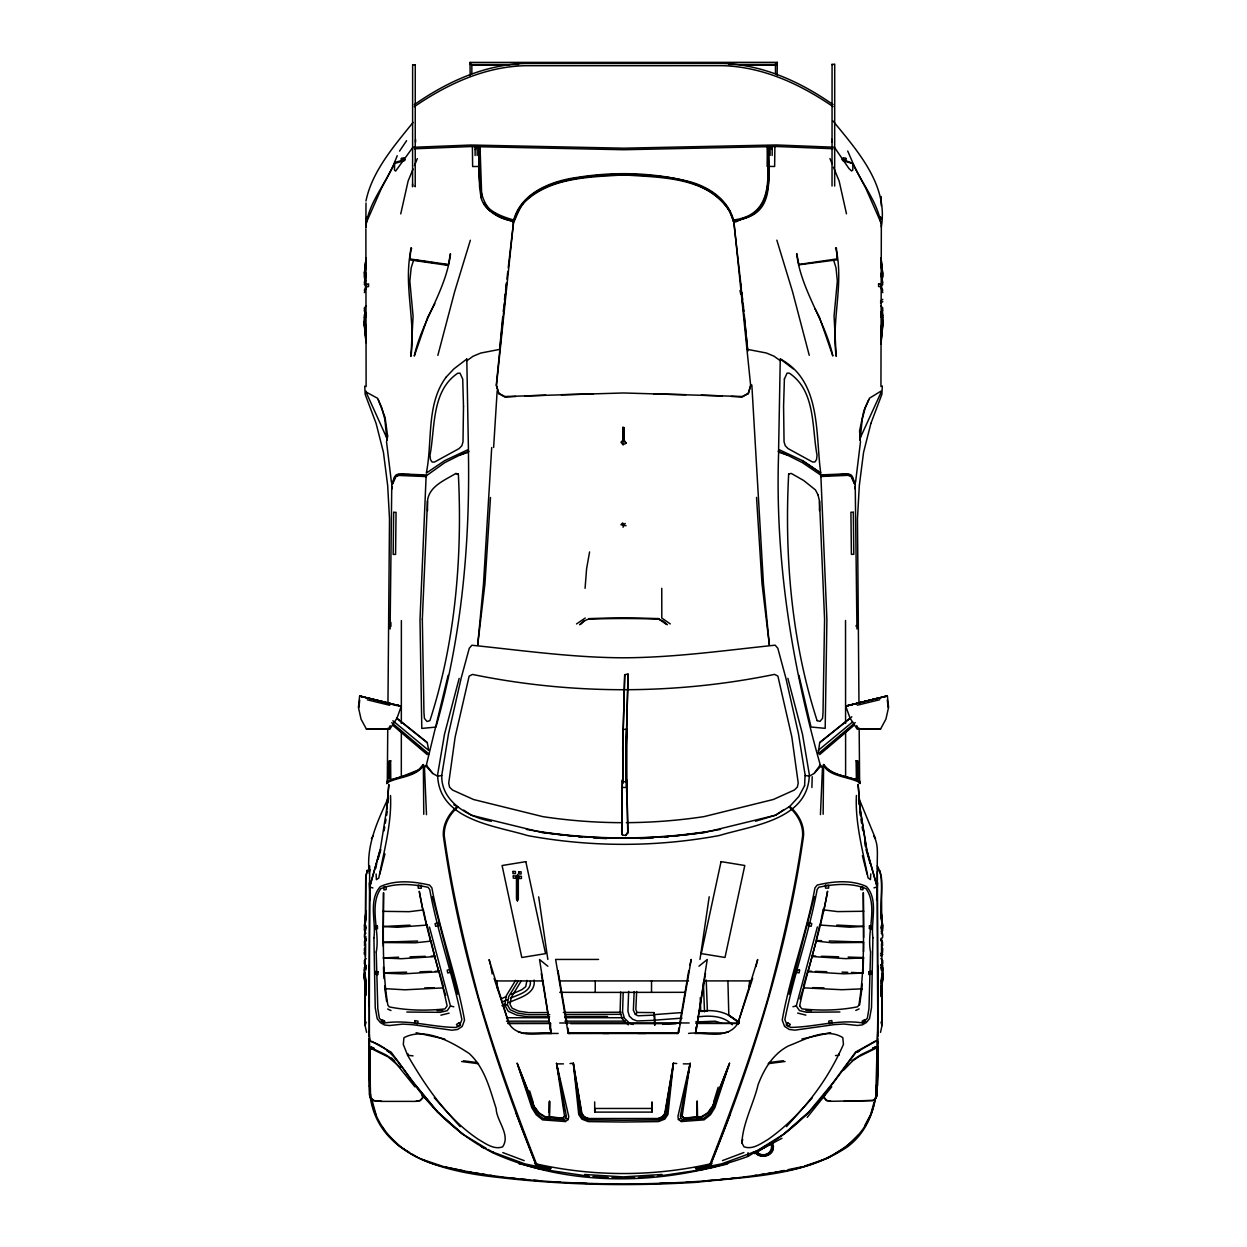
<?xml version="1.0" encoding="UTF-8"?>
<svg xmlns="http://www.w3.org/2000/svg" width="1247" height="1247" viewBox="0 0 1247 1247"><rect width="100%" height="100%" fill="white"/><g stroke="black" fill="none" stroke-linecap="round" stroke-linejoin="round"><path stroke-width="1.5" d="M395.829 704.898L399.913 705.896L359.619 696.044L358.419 707.423L361.053 719.176L366.478 729.23L390.062 728.794L396.951 718.225L401.113 706.69M365.87 228.825L366.119 386.57M365.87 227.593C367.522 204.212 385.307 184.572 394.114 163.482L397.232 155.688M366.119 392.026L377.716 398.37M369.767 1086.106L369.86 1049.132M369.034 965.49L369.533 1059.358L369.315 1043.661M415.89 1101.304L419.974 1100.509L423.169 1097.298L420.286 1100.587L415.968 1101.382L381.676 1101.397L373.757 1100.587L370.718 1098.404L369.611 1095.193L368.987 1046.763L385.619 1054.713L394.644 1060.636M369.611 1095.193L370.406 1095.193L369.782 1047.854L388.004 1056.832L400.708 1067.666M383.11 943.122L383.359 910.98M390.888 626.462L390.888 622.424M401.316 775.868L401.331 731.21M401.331 723.447L401.378 620.554M412.586 183.979L412.586 186.769L412.632 64.938M415.22 185.881L415.22 186.769L415.267 64.938M415.563 142.158L415.563 139.383M446.317 376.921L453.924 368.863L466.799 359.042L468.436 449.481L444.618 460.657L426.303 473.096C432.756 441.563 425.819 404.122 446.317 376.906M470.166 75.786L470.01 62.412L777.302 62.35L777.13 75.147M518.565 64.501L471.849 64.517L470.01 63.503L471.849 65.171L471.849 73.838M475.107 155.516L475.107 145.572M477.18 155.516L477.196 145.603M516.476 876.049L516.476 898.869L517.427 900.833L518.316 898.869L518.316 876.049M517.427 900.833L517.443 874.381M550.551 1030.692L550.551 1023.319L507.778 1023.351M652.041 1102.566L651.963 1112.106L594.725 1112.121L594.725 1108.474L651.963 1108.458L652.01 1101.896M685.149 992.316L595.24 992.409L595.255 980.797M622.487 835.022L621.692 832.03L622.347 779.874L621.77 833.339L622.487 835.022L625.682 835.459L627.927 832.185L626.758 780.014L627.771 833.557M623.048 444.727L620.975 442.249L622.892 440.238L622.986 427.331L623.048 444.727L626.088 443.199L623.609 439.864L622.986 427.331L624.092 427.627L624.17 440.456L626.088 443.199M651.526 992.409L651.526 980.781M651.963 1112.106L651.963 1108.458M696.2 1030.661L696.2 1027.014M770.085 155.47L770.085 146.523M772.158 155.47L772.174 146.523M775.463 73.776L775.463 65.125L777.146 64.33L777.302 62.35M780.232 360.664L778.611 449.434L802.429 460.595L820.729 473.003C815.335 433.894 821.57 381.13 780.326 358.996L780.232 360.679L774.091 356.221L766.328 352.995L747.701 349.409L740.702 283.833M831.733 142.08L831.733 139.305M832.03 186.052L832.076 64.111M834.664 186.052L834.711 64.096L832.076 64.688M856.143 626.368L856.143 625.495M863.657 937.495L863.485 910.902M877.171 1051.003L877.062 1095.1L876.267 1095.1L876.922 1047.761L858.7 1056.739L852.543 1060.994L843.393 1070.425M877.405 1049.896L877.389 1086.012L876.922 1068.897M877.327 1045.454L877.748 1018.503M877.732 1038.657L877.732 1043.334L877.015 1041.245M877.748 1019.952L877.311 867.694M880.943 391.854L881.021 392.976M833.012 120.975C857.577 150.981 888.394 185.242 881.333 226.985M883.624 696.777L885.947 696.247L847.087 705.818L887.381 695.951L888.581 707.33L885.931 719.083L880.507 729.136L856.923 728.716L850.049 718.132L845.887 706.613M366.041 393.07L366.135 391.215M365.122 986.377L365.075 1025.455L366.587 1032.36M365.698 916.124L365.745 877.046L367.304 870.125M549.568 1118.762L549.615 1101.319M877.155 865.792C885.931 880.803 879.073 899.664 881.411 916.124M364.295 954.282L364.295 951.991M364.42 950.65L364.436 948.344M365.2 964.212L365.293 940.768M365.542 956.324L365.605 943.698M369.393 1045.547L368.987 1038.751M365.402 918.353L365.745 877.046M365.418 984.148L365.075 1025.455L366.15 1022.104M369.689 865.948L369.003 1006.142M389.158 778.299L389.251 761.091L390.607 760.795L390.763 778.44L389.158 778.299L390.529 778.518M389.407 778.222L389.251 761.091M369.736 884.029L369.252 1036.195M549.288 1117.265L549.397 1101.693M819.45 510.631L819.513 501.013L818.001 494.81M877.748 1006.064L877.763 965.537M365.87 227.079L365.995 203.012M368.987 1041.323L369.704 1090.424M383.312 946.239L383.265 942.171L417.574 941.033M387.303 782.773L387.755 728.342M387.957 703.183L389.5 518.752L387.677 485.582L383.453 452.396L376.095 423.388L365.168 394.364L364.763 386.056M823.145 814.244L823.566 767.996M383.328 911.822L383.53 892.696C383.562 930.153 381.707 968.062 387.879 1005.144L389.235 1006.89C407.255 1010.538 426.63 1010.896 444.961 1008.901L447.112 1005.908C439.038 967.438 425.882 930.122 419.257 891.262L422.764 909.281M369.393 1038.455C369.564 1040.154 369.346 1040.964 371.232 1041.666C391.994 1047.916 401.674 1067.572 413.895 1083.674C434.829 1112.963 462.169 1137.638 494.451 1153.537C572.357 1188.297 668.501 1185.227 748.029 1156.421L748.06 1152.696M877.062 1093.635L877.732 1046.669L861.1 1054.619L852.06 1060.558M390.093 629.034L391.761 486.174M767.357 146.07L767.123 166.397L774.636 166.475L774.87 147.208M549.303 1112.605L549.491 1101.163M877.264 1052.25L877.405 1043.568M622.97 740.578L624.716 674.658L628.067 674.081L626.041 748.106L626.384 782.804L626.618 729.121L623.173 729.557L622.908 781.869M365.963 201.032C371.996 171.307 394.348 145.665 413.053 122.424M767.575 145.681C767.762 176.809 774.293 214.702 733.532 220.002L741.373 288.525M767.887 146.554C768.074 177.682 774.621 215.575 733.844 220.875L750.647 385.557L748.247 393.647L742.012 397.06L731.288 396.421M768.464 145.837C769.087 177.495 774.652 215.544 733.688 220.875L733.205 219.129M768.76 147.302C766.734 170.636 776.772 207.968 746.641 217.617C743.196 216.386 734.14 225.364 733.205 220.579M470.166 63.597L470.01 62.412M799.654 1005.893C807.729 967.407 820.947 930.059 827.587 891.2L823.737 911.011M623.173 729.557L622.892 782.555M851.81 716.76L819.731 742.401L818.141 753.843L855.239 722.59M626.618 729.121L626.275 787.527L622.908 787.449M624.716 674.658L622.689 748.465L623.032 783.241M620.694 992.098L620.102 1012.018L622.253 1018.877L628.332 1024.847M623.173 992.706L622.58 1011.925L624.42 1018.207L629.688 1023.304L632.962 1024.504M811.891 787.512L812.218 776.71M628.067 674.081L626.29 746.002L626.742 793.248L626.586 789.959M876.267 1095.1L876.922 1047.761M369.065 871.419C366.353 845.622 376.968 822.35 387.552 799.498M526.967 980.391L525.704 986.673L521.854 989.666L511.332 994.311M530.396 981.389C531.378 992.238 517.63 994.498 510.382 998.364M534.137 980.064C536.023 994.373 518.581 997.849 508.885 1002.604M628.659 991.349L627.927 1011.27L629.376 1016.149L632.572 1019.22L637.046 1020.966L654.394 1020.311L654.628 1025.128M877.732 1030.801L877.327 1040.341L855.832 1052.53L832.793 1083.596M863.095 972.691L863.454 957.556M422.328 619.307L427.487 501.076C428.859 486.33 444.711 480.282 455.716 473.533L458.35 474.016C462.466 556.458 455.514 641.753 429.872 720.688L427.004 721.452L424.448 718.397L423.964 712.863L422.328 619.291M634.177 991.583L633.367 1010.257L635.362 1014.403L637.996 1015.791L654.145 1015.136L654.067 1012.595L637.046 1012.455L635.845 1009.54L636.656 991.443M820.432 814.618L822.521 766.905L823.799 764.505C831.266 775.369 845.902 775.774 857.297 780.263M882.299 385.962L881.894 394.286L870.936 423.31M877.155 886.913L866.852 849.955L860.399 810.207L858.092 784.394L860.243 810.269L866.696 850.018L877.155 886.913L873.96 887.864M804.611 785.704L805.094 774.746L798.485 733.828L785.875 678.119L777.816 648.253L775.166 645.182C724.943 650.388 674.346 657.621 623.531 657.793C572.716 657.637 522.103 650.42 471.88 645.245L469.246 648.315L461.156 678.181L448.499 733.922L441.843 774.823C440.347 801.307 468.669 817.424 491.365 821.259M708.499 1168.517L725.801 1164.402L727.235 1163.747L727.313 1162.22M547.838 966.238L539.546 959.535L551.19 1033.685L541.292 973.517M870.765 873.898L870.437 879.603L868.052 877.919C862.908 850.875 855.021 823.036 856.408 795.461M876.594 900.085L877.561 882.86M491.708 447.533L483.493 583.736L477.71 644.886L484.943 583.814L490.492 497.475M661.814 617L661.752 588.303M493.625 447.47L497.163 390.841M749.104 989.152L749.587 981.545M876.033 1094.57L876.594 1085.623M625.682 835.459L627.927 832.185M876.002 1093.868L876.641 1084.859M388.051 802.912L388.44 797.846M585.077 588.319L586.604 568.741L589.582 551.922M557.191 182.358L577.096 178.056L599.76 175.297C567.214 178.056 522.789 184.961 513.53 222.293L496.446 385.604L498.831 393.693L496.29 385.089L506.469 283.88M749.229 988.17L749.899 980.469M861.771 989.526L862.254 984.054M386.679 810.363L388.846 784.488L386.508 810.301L380.179 850.111L369.689 887.007L372.9 887.958M450.37 253.796L448.281 265.408L409.998 259.89L410.793 247.997L411.681 248.356M426.131 475.933L420.005 619.697L421.798 728.419L435.951 727.079C461.437 638.105 470.025 545.438 468.436 453.129L468.436 450.432L468.436 452.193L460.049 454.984L444.852 462.575L426.131 475.933L407.504 474.53M513.125 222.59C519.111 193.659 550.441 181.049 576.862 177.464C614.459 171.4 653.257 172.413 690.215 181.828C709.465 187.175 728.045 199.863 733.532 220.002M502.697 316.941L499.579 349.893M503.227 311.267L504.786 301.868M880.974 343.938L882.86 324.314M880.974 996.587L882.86 976.962M880.943 342.987L882.845 323.534M880.928 995.137L882.845 976.183M880.943 995.636L882.845 976.744M676.7 1063.504L673.396 1063.27L667.94 1114.506L664.822 1119.105L658.432 1121.599L623.329 1122.035L588.241 1121.599L581.85 1119.12L578.733 1114.522L573.324 1063.286L570.019 1063.52M855.567 482.215L860.539 441.438M364.483 273.015L366.041 258.051M364.483 925.664L366.041 910.715L364.451 926.459M364.451 273.249L366.088 258.113M364.451 273.81L366.088 258.612M358.902 707.501L359.697 700.066M881.083 339.122L882.876 321.461M881.083 990.851L882.876 974.11M881.083 991.77L882.876 975.123M805.172 775.478L809.412 776.133L814.135 773.436L820.292 764.847M504.474 299.919L505.129 294.245M505.581 290.457L506.453 282.882M506.906 279.094L507.778 271.519M508.23 267.746L513.53 222.309M364.483 274.87L366.01 261.886M364.483 275.868L366.01 262.821M364.483 927.519L366.01 914.55M880.959 336.238L881.66 330.439M882.346 324.656L882.814 320.791M881.068 334.102L881.504 330.455M882.159 324.968L882.798 319.497M881.068 986.751L881.504 983.104M882.159 977.632L882.798 972.146M880.959 988.902L881.878 981.171M882.346 977.305L882.814 973.439M364.42 276.538L366.01 263.834M366.01 265.019L364.42 277.832L365.839 280.809M366.01 917.667L364.42 930.48L365.839 933.457M364.42 929.186L366.01 916.483M658.276 1118.543L662.266 1116.86L664.745 1113.509L673.396 1063.27L666.662 1113.914L663.872 1117.92L658.587 1119.977L623.329 1120.258L588.085 1119.977L582.801 1117.936L580.011 1113.93L573.324 1063.286L581.928 1113.524L584.407 1116.876L588.397 1118.559M877.358 1049.553L877.732 1046.669M771.534 1142.423L772.969 1146.211L772.485 1150.077C769.586 1156.967 759.392 1157.886 755.058 1151.901L755.853 1151.386L758.581 1153.943C763.18 1156.359 769.43 1154.769 771.612 1149.859L772.096 1146.289L770.817 1142.938L771.924 1142.205L773.452 1146.133L772.969 1150.217C769.851 1157.45 759.22 1158.432 754.653 1152.119M771.612 1149.859L772.096 1146.289M697.665 1168.423L710.291 1165.493C753.172 1059.373 787.652 949.294 803.551 835.677C804.253 824.283 798.174 813.683 789.741 806.435L775.587 815.195L755.557 821.212M881.037 329.052L882.86 315.85L880.694 311.937M881.037 981.701L882.86 968.498L880.694 964.586M881.037 330.549L882.86 317.502M881.037 983.197L882.86 970.15L880.943 967.407M682.062 1112.262L681.532 1115.987L684.089 1118.138L702.482 1116.766L708.639 1112.745L712.801 1106.105L729.526 1063.286L714.874 1107.663L710.478 1114.74L704.072 1119.853L681.298 1121.521L678.415 1119.479L677.932 1116.486L690.183 1063.27L682.171 1115.878L684.089 1118.138M682.608 1108.536L683.403 1102.94M683.933 1099.215L684.743 1093.635M859.588 1005.066L861.926 988.559M699.988 959.442L709.2 896.78M549.646 1016.773L528.401 1016.866L516.741 1015.12L508.262 1011.317L504.832 1005.191L506.266 995.776L515.65 980.329M366.275 222.699L381.473 188.266L394.675 163.466L404.761 160.582M549.771 1014.653L528.572 1014.746L517.77 1013.141L510.179 1009.774L507.389 1004.817L508.667 996.649L518.051 981.264M568.258 1119.494L568.741 1116.501L556.536 1063.301L564.501 1115.909L562.584 1118.169L544.191 1116.782L538.049 1112.776L533.887 1106.136L517.193 1063.317L531.814 1107.695L536.21 1114.771L542.601 1119.884L565.374 1121.536L568.258 1119.494L565.779 1118.388L563.706 1119.837L542.991 1118.403L536.756 1113.727L532.531 1106.806L517.193 1063.317L536.085 1111.248M411.354 248.137C402.859 283.895 415.968 320.183 410.918 356.361L413.084 316.192L409.827 281.074L411.183 267.809L413.427 260.654M384.107 830.798L384.746 826.964M385.37 823.114L385.993 819.279M386.617 815.429L387.24 811.579M673.396 1063.27L665.15 1113.4L662.671 1116.829L658.51 1118.512L588.163 1118.528L584.001 1116.844L581.523 1113.415L573.324 1063.286M854.772 488.621L855.333 485.13L851.42 475.902M678.773 1032.173L677.09 1033.42L678.773 1032.173L691.197 959.426L689.981 964.991M705.49 973.486L695.561 1033.654L707.252 959.504L698.959 966.207M798.735 264.832L837.189 259.812L836.394 247.919L835.521 248.278M882.128 316.738L882.767 312.966M882.128 969.387L882.767 965.614M365.995 274.901L364.373 284.378L366.275 287.402M365.995 927.55L364.373 937.027L366.275 940.051M677.963 1033.576L678.96 1027.84M679.615 1024.021L688.78 970.556M882.128 318.546L882.767 314.821L880.865 312.592M882.128 971.195L882.767 967.469L880.865 965.256M364.389 282.508L366.01 273.187M364.389 935.156L366.01 925.835M396.873 705.631L359.619 696.044M686.583 1082.458L690.183 1063.27L680.332 1116.174L680.893 1118.356L682.966 1119.822L703.682 1118.372L709.917 1113.696L714.157 1106.759L729.526 1063.286L710.587 1111.217M450.526 253.796C446.083 290.348 422.125 320.354 414.269 356.065L427.721 317.206L434.829 303.722M375.783 868.286L376.656 863.844M839.932 1011.972L806.435 1012.268L799.483 1010.584L796.287 1005.924L817.346 926.989M369.143 873.321L369.907 869.549M880.522 1032.36L882.034 1025.455L881.988 986.377M820.183 924.728L823.191 909.359M863.548 951.679L863.548 942.093L829.239 940.955M400.739 213.892L408.112 181.08L413.053 168.984M365.698 877.452L367.257 870.546M741.871 1142.876C742.885 1122.955 753.5 1104.063 758.129 1084.609C764.13 1068.913 773.031 1053.902 788.447 1045.921C804.783 1039.749 826.122 1027.06 842.801 1037.629L843.44 1044.362C827.135 1081.523 801.307 1116.018 768.012 1139.462C760.919 1143.546 752.674 1149.968 744.038 1146.819L741.871 1142.876L742.682 1139.353M881.13 315.382L882.845 308.165L880.912 305.874M881.13 968.031L882.845 960.813L880.912 958.522M814.322 896.593L789.18 994.186M881.13 317.299L882.845 310.269M881.13 969.948L882.845 962.918M755.931 966.674L757.693 959.52L737.928 1023.226C727.671 1040.481 704.524 1031.144 688.562 1033.42M448.125 675.36L426.1 766.172L424.432 766.983L423.154 764.567L418.743 769.851L401.316 776.741M379.805 874.178L384.933 853.93M816.317 939.895L819.825 924.448M364.451 941.812L365.839 936.388M870.936 423.294L863.563 452.334L859.323 485.504L857.468 518.69L858.965 703.09M565.779 1118.388L566.341 1116.19L556.536 1063.301L560.464 1084.344M875.113 1098.061C868.66 1146.227 817.861 1167.457 775.026 1172.32C724.975 1181.034 674.05 1183.684 623.297 1183.995C562.943 1183.606 502.198 1180.114 443.199 1166.553C407.66 1158.946 374.879 1132.447 370.64 1094.663M437.853 355.395L454.672 291.58L470.353 240.235M459.161 678.399L444.509 734.202L437.619 774.652C438.367 820.012 494.81 825.639 526.795 835.334L528.634 835.771A519.266 511.099 -0.1 0 0 718.256 835.724L720.096 835.287C752.097 825.592 808.539 819.949 809.334 774.59L802.476 734.14L787.87 678.337M812.202 955.95L816.146 941.064L831.655 942.748L863.47 942.451M408.003 1053.793L407.598 1055.258C426.084 1087.041 447.533 1118.933 478.63 1139.524C485.722 1143.608 493.983 1150.015 502.619 1146.866C510.927 1134.832 496.415 1120.928 496.15 1108.521C489.868 1089.145 484.756 1067.603 469.075 1053.419C451.18 1041.728 424.728 1026.749 403.934 1037.722L403.295 1044.44L407.598 1055.258L413.038 1055.866M808.056 971.413L812.14 956.527L845.637 958.647L863.703 957.914M871.139 1112.776L873.976 1102.519M877.14 1094.819L875.94 1098.311L872.916 1100.509L830.705 1101.304L826.387 1100.509L823.503 1097.22L824.361 1094.165M623.017 527.247L624.061 525.268L622.689 522.945L620.944 524.691L622.861 525.174L625.261 523.459M748.247 393.647L750.819 385.042M377.935 859.619L380.818 849.737M380.023 850.033L369.689 887.007M387.006 783.397L387.396 782.072M713.674 1101.849L718.178 1087.228M392.072 484.257L394.161 477.554L395.923 475.045L398.869 473.844L426.458 474.982M737.928 1023.273L752.689 978.287M803.411 986.408L807.744 971.132L811.548 971.257M392.602 483.976L395.923 476.588L398.884 475.434L426.458 476.603M799.888 998.925L803.489 987.827L841.865 989.728L861.926 988.855M830.783 1101.241L826.699 1100.431L823.986 1097.22L825.514 1092.621M788.93 806.949C797.379 814.151 803.349 824.766 802.6 836.114C795.009 890.576 782.368 944.15 768.23 997.241C751.582 1054.494 731.194 1110.563 709.325 1166.007L696.138 1169.296L710.057 1166.007L730.461 1113.509M364.327 292.64L366.088 287.683M364.327 945.288L366.088 940.332M820.557 474.936L802.18 462.497L786.997 454.921L778.611 452.115L778.611 450.37L778.611 453.082C774.933 558.469 791.409 662.952 820.043 764.13L821.165 766.624M880.943 391.137L869.346 398.276M823.799 764.505C826.59 775.743 847.617 776.647 858.404 781.916M364.342 290.426L366.104 285.672M364.342 943.075L366.104 938.321M844.048 1101.319L872.916 1100.493L875.862 1098.311L877.062 1095.1M483.961 204.134L489.712 210.603L500.904 216.775L513.686 221.436L517.77 210.79M788.665 473.954C784.363 556.411 791.58 641.659 817.112 720.641M513.686 221.42L514.013 220.625M466.877 360.742L473.034 356.268L480.781 353.041L499.408 349.456M414.472 165.539L417.309 158.618M748.029 1156.421L783.443 1134.365L808.789 1112.043L832.544 1083.3L855.582 1052.078L875.254 1041.136M430.496 939.973L427.004 924.51M434.595 956.013L430.916 940.565M388.44 777.208L386.679 783.615L388.035 782.804M859.9 438.679L880.772 393.039M881.208 931.68L882.627 928.532L881.099 915.469M779.921 359.884L780.326 359.011L793.186 368.816M881.27 933.457L882.689 930.48L881.099 916.483M562.584 1118.169L565.14 1116.003M864.701 1125.729L870.655 1114.491M804.611 785.688L798.766 796.584L789.741 806.435M748.418 393.273L742.261 396.484L623.547 392.976L504.832 396.515L498.597 393.179M710.057 1166.007L695.343 1167.987L697.104 1168.938L712.053 1163.591M388.55 728.809L390.264 725.707M365.698 313.231L364.249 315.85L366.072 329.052M365.698 965.895L364.249 968.498L366.072 981.701M443.371 986.471L439.053 971.195M521.386 980.672L511.145 997.522L510.023 1004.459L512.174 1008.246L518.814 1011.177L528.728 1012.626L547.963 1012.548M880.834 287.402L882.736 284.378L881.115 274.901M880.834 940.051L882.736 937.027L881.115 927.55M384.045 978.661L383.811 972.816L406.678 972.161M371.388 838.623L373.243 835.864M399.554 151.105L406.6 140.677M429.482 927.067L450.463 1005.986L447.268 1010.647L440.316 1012.33L406.818 1012.05M366.166 314.758L364.249 317.502L366.072 330.549M366.166 967.407L364.249 970.15L366.072 983.197M711.429 1107.539L707.75 1112.776L701.671 1116.579L683.527 1118.107M369.283 1086.106L369.845 1085.326M807.199 1117.359L831.749 1086.792M832.949 1083.082C812.156 1112.449 785.002 1137.451 752.58 1153.194M366.197 305.874L364.264 308.165L365.979 315.382M366.197 958.522L364.264 960.813L365.979 968.031M364.342 314.821L366.244 312.592M364.342 967.469L366.244 965.256M635.362 1014.403L637.046 1012.455M623.453 428.345L624.092 427.627L623.609 439.864L622.736 440.503M423.154 764.567L423.544 765.674C415.469 776.834 400.147 776.616 388.518 782.009M423.544 764.972C415.765 775.4 401.456 775.961 390.03 780.201M786.483 1126.633L812.405 1097.672M814.135 773.436L820.853 766.094L820.214 765.58M681.298 1121.521L682.966 1119.822M413.084 147.021L395.642 171.073L394.442 170.075L394.675 163.466M858.653 1134.739L846.744 1146.445L827.883 1158.104L804.861 1165.961M549.989 1033.451L551.268 1032.204M579.559 624.731L583.549 621.146L589.55 618.637M783.849 1134.365L809.272 1111.888M580.432 624.435L584.672 620.71M457.976 807.012C449.543 814.197 443.558 824.828 444.306 836.176C451.835 890.623 464.445 944.197 478.536 997.304C495.137 1054.541 515.479 1110.609 537.301 1166.039L550.488 1169.327L536.584 1166.039C493.609 1059.779 459.192 949.513 443.34 835.739C442.654 824.345 448.733 813.745 457.181 806.497L453.799 804.798M819.669 754.591L854.429 724.99M821.165 752.377L832.622 742.635M835.49 740.204L841.226 735.34M845.528 731.693L848.396 729.261M576.519 623.936L585.233 618.013M475.107 149.469L476.151 148.58M818.219 750.413L852.621 721.935M426.661 764.925L426.1 766.172L432.818 773.499L437.526 776.195L441.765 775.556M819.903 742.542L850.438 718.069M880.491 301.088L882.814 299.342M880.491 953.737L882.814 951.991M783.693 809.802L775.587 815.195L705.708 832.263L683.247 835.054M880.507 303.099L882.814 301.634M880.507 955.748L882.814 954.282M414.3 104.67C447.112 81.725 484.756 64.563 525.346 63.441L721.997 63.41C762.587 64.501 800.215 81.663 833.027 104.592M414.3 106.696C447.268 84.126 484.756 66.652 525.346 65.701L721.997 65.67C762.587 66.605 800.06 84.048 833.027 106.619M756.259 1151.168L758.815 1153.584A8.885 8.885 0 0 0 769.212 1152.555L771.207 1149.718L771.612 1146.289L770.412 1143.156L771.924 1142.205M494.061 1153.241L491.739 1151.682L524.675 1163.81L548.493 1168.969L551.283 1168.003L536.584 1166.039M759.454 1150.248L781.931 1138.293M728.419 1015.229L739.253 1022.15M855.769 1010.46L859.121 1008.917M678.415 1119.479L680.893 1118.356M727.235 1163.747L728.03 1163.389M501.964 1002.12L507.015 999.86M501.995 1005.674L505.44 1004.131M500.811 998.972L506.079 996.649M388.129 780.996L401.316 776.725M460.049 454.999L468.763 451.289M709.886 1166.6L711.008 1166.163M722.449 1160.614L743.867 1152.524M405.291 159.445L394.598 162.531M856.097 760.779L857.702 760.997L857.78 778.206L856.408 778.44L856.097 760.779L857.702 760.997M801.961 1038.985L830.658 1032.656M440.877 1015.183L449.107 1013.141M857.328 705.194L879.712 699.738M792.936 1006.734L796.287 1005.924M880.039 697.681L845.731 706.098L887.381 695.951M728.497 1031.877L722.013 1033.404L697.151 1033.264M710.057 1163.95C653.054 1176.716 593.588 1176.732 536.584 1163.981M700.237 997.818L700.752 1011.442L707.392 1011.146L706.223 980.002M389.485 761.153L390.857 760.857M768.214 1063.66L785.08 1061.478M774.948 1172.398L784.332 1170.45M788.088 1169.67L803.099 1166.569M526.359 829.411C590.314 840.743 656.592 840.727 720.548 829.38M788.665 473.969L791.315 473.455L803.614 480.454L815.444 489.915L818.001 494.81M876.844 1048.337L877.654 1048.197M567.977 1032.189L569.645 1033.436L567.977 1032.189L555.616 959.442L598.544 959.442M706.768 1168.938L657.45 1176.28M856.175 778.346L857.78 778.206M752.892 1175.89L756.57 1175.313M760.249 1174.721L763.912 1174.144M767.591 1173.567L773.109 1172.694M798.906 265.346L798.828 264.458L837.361 258.862M504.832 1005.191L507.389 1004.817M769.165 1062.569L783.303 1060.714M664.542 837.376L668.283 836.908M673.894 836.207L679.506 835.506M426.755 925.087L397.341 927.285L383.265 926.505L409.951 925.165M835.49 1055.586L839.122 1055.18L838.717 1053.715M854.928 484.179L852.854 477.476L851.093 474.951L848.147 473.766L820.557 474.92L820.885 475.871L845.263 474.343L851.42 475.918M430.667 941.142L415.157 942.81L383.343 942.545M720.189 1179.537L725.629 1178.992M731.069 1178.431L736.494 1177.885M743.742 1177.137L747.374 1176.763M820.573 476.51L848.147 475.325L851.093 476.494L854.413 483.883M438.726 971.772L402.999 973.891L383.577 973.174M876.267 1094.663L877.062 1094.585M703.37 1181.049L712.707 1180.208M662.001 1174.471L623.313 1176.887L584.625 1174.487M655.111 1024.925L654.862 1020.171L682.015 1018.113M697.541 1016.944C709.605 1015.385 723.166 1015.432 732.332 1024.753M681.86 1012.564L654.706 1014.575L654.862 1020.171M699.318 1011.27C712.598 1009.337 726.907 1011.177 736.728 1021.184L738.302 1024.364M662.843 1024.348L680.239 1023.054M695.701 1021.917L715.139 1021.199L721.623 1023.163M534.589 1163.622L549.522 1168.953M863.485 911.261L837.657 911.604L823.425 909.858M634.692 1177.76L611.934 1177.76M638.48 1177.511L653.662 1176.529M414.285 147.255L470.883 145.026L623.64 148.19L776.413 144.964L833.012 147.177M414.285 148.798L470.883 146.554L623.64 149.734L776.413 146.507L833.012 148.72M498.831 393.678L505.066 397.107L515.806 396.468M640.257 838.576L653.334 837.922M603.47 174.97L623.625 174.034L643.779 174.954M659.601 1183.403L672.959 1182.795M686.333 1182.172L695.888 1181.735M437.105 1010.662L442.825 1010.413M524.738 395.938L545.843 395.205M561.197 394.707L593.401 394.005M398.619 957.182L383.094 957.992L401.16 958.725L434.657 956.605L438.741 971.475M410.076 956.823L425.352 956.34M431.088 956.153L434.907 956.044M420.005 971.772L431.431 971.429M435.25 971.319L439.053 971.21M366.478 729.23L390.062 728.794M424.65 987.905L434.127 987.733M377.67 729.043L387.911 728.794L368.566 729.168L371.123 729.168M856.923 728.716L880.507 729.136M549.584 1033.295C536.007 1032.672 517.022 1037.894 508.823 1023.257L494.093 978.334M875.862 729.09L878.418 729.074L859.074 728.716L869.299 728.949M563.348 1012.47L621.053 1012.205M565.203 1014.575L621.115 1014.31M565.094 1016.695L607.585 1016.508M550.457 1033.451L525.517 1033.451M567.728 1033.358L677.09 1033.327M775.463 63.55L777.146 63.457L775.463 64.454L728.762 64.47M412.632 64.75L415.267 64.75M471.849 65.171L508.838 65.171M740.437 65.125L775.463 65.125M495.651 980.953L543.131 980.937M560.106 980.937L688.547 980.906M703.651 980.906L751.13 980.906M595.24 992.409L559.747 992.316M572.654 1016.726L605.761 1016.71M506.453 1017.739L549.288 1017.739M564.875 1017.723L623.282 1017.723M506.453 1021.168L549.288 1021.153M564.86 1021.153L625.23 1021.137M696.2 1023.288L738.972 1023.304M507.778 1023.475L550.551 1023.46M696.2 1023.428L738.972 1023.444M570.767 1033.217L675.968 1033.186M558.173 1033.451L523.6 1033.467L518.253 1031.861M603.018 1033.436L608.832 1033.436M637.903 1033.42L645.65 1033.42M371.31 1049.132L374.178 1049.132M556.692 1063.878L563.41 1063.878M683.309 1063.862L690.027 1063.862M697.104 1168.938L721.966 1163.763L754.903 1151.636L752.829 1152.602M796.833 253.733L798.828 264.458M696.278 1033.436L721.218 1033.404M653.693 393.99L685.897 394.675M812.654 987.655L824.018 987.873M815.351 971.366L826.777 971.694M842.021 972.13L847.742 972.301M851.545 972.411L863.22 973.081L843.783 973.813L808.056 971.709M811.906 955.966L815.725 956.09M821.446 956.262L838.639 956.792M848.178 957.088L863.454 957.571M701.25 395.174L722.356 395.891M817.814 940.565L821.617 940.706M622.347 781.682L626.586 781.822M836.877 925.087L863.548 926.412L849.488 927.207L820.058 925.025M384.84 988.653L404.916 989.806L443.277 987.889L445.678 995.293M805.843 1010.429L811.563 1010.678M417.745 475.029L401.752 474.406L395.595 475.995L391.667 485.223L392.228 488.699M550.722 1181.751L560.262 1182.187M573.636 1182.811L587.01 1183.419M593.572 837.937L606.634 838.592M383.359 911.339L409.172 911.682L423.403 909.936L427.051 926.661M589.161 1176.295L539.857 1168.969L518.596 1163.435M592.964 1176.544L608.131 1177.527M563.145 1118.123L545.001 1116.595L538.922 1112.807L535.244 1107.57M533.887 1180.239L541.369 1180.909M369.611 1094.679L370.406 1094.741M381.676 1101.319L373.757 1100.587L370.811 1098.404L369.533 1094.897L368.987 1046.763M461.639 1061.524L478.505 1063.722M499.236 1176.809L502.868 1177.184M508.293 1177.729L515.541 1178.477M520.981 1179.023L526.421 1179.568M647.505 175.266C679.833 178.134 723.572 184.65 733.532 221.405M463.697 810.129L471.335 815.257L541.198 832.295L561.774 834.835M567.385 835.537L572.997 836.223M578.624 836.924L582.365 837.392M463.416 1060.776L477.554 1062.615M626.056 525.72L622.939 524.971L623.422 526M414.347 260L420.021 260.81M423.809 261.356L427.596 261.901M431.4 262.447L437.073 263.257M440.861 263.803L446.551 264.629M409.827 258.94L448.359 264.52M416.093 1032.719L444.774 1039.047M473.501 1172.741L479.019 1173.614M482.698 1174.191L486.361 1174.783M490.04 1175.36L493.718 1175.937M369.065 1048.291L369.86 1048.431M455.716 473.533L458.35 474.031M657.34 618.621L663.248 621.131L667.332 624.716M443.527 1166.631L464.149 1170.902M467.906 1171.681L471.662 1172.445M821.165 766.609L822.521 766.921M856.892 780.092C845.466 775.852 831.172 775.307 823.41 764.894M396.951 705.194L401.269 706.192L384.325 702.077M366.977 697.774L390.716 703.604M450.463 1005.986L453.83 1006.797M389.672 705.272L367.288 699.816M383.998 701.921L361.053 696.34L363.376 696.87M797.644 1013.078L805.874 1015.12M817.112 720.626L819.98 721.389L822.552 718.334L823.02 712.785L824.579 619.229L819.513 501.013M880.943 386.476L881.333 227.5C879.696 204.118 861.926 184.478 853.135 163.388L841.959 159.367M842.489 160.504L852.901 163.684L852.808 169.982L851.607 170.995L848.973 168.563L834.181 146.943M420.52 1158.79L441.75 1166.023M502.775 1152.571L524.192 1160.645M535.618 1166.194L536.74 1166.631M493.812 1152.649L487.904 1149.375M513.686 220.049C502.837 216.729 490.928 212.941 484.272 203.043M778.284 451.243L786.997 454.937M659.18 618.995L657.98 618.481L666.444 624.42M857.297 780.248L858.809 780.918M387.63 1009.01L390.997 1010.538M371.466 1041.229L391.137 1052.172L414.144 1083.378L437.868 1112.106L463.198 1134.427L486.252 1148.378M661.736 617.998L670.278 623.921M858.887 782.726L860.243 783.521L858.482 777.115M409.312 1152.353L399.882 1146.523L386.664 1133.539M412.461 1154.301L417.168 1157.216M802.429 460.595L820.729 473.018M729.963 1016.289L739.284 1022.634M369.72 1040.06L369.003 1030.879M396.64 718.007L427.238 742.464L428.75 750.476L392.867 720.766M396.562 718.163L427.066 742.62M771.129 148.533L772.158 149.406M391.745 722.668L428.828 753.905M398.588 729.339L401.456 731.771M407.177 736.634L411.479 740.282M415.781 743.929L425.804 752.44M392.556 725.068L427.3 754.653M462.808 1134.427L437.401 1111.965L413.739 1083.16M755.058 1151.901L758.098 1154.675M755.853 1151.386L758.581 1153.943M695.483 1032.189L696.761 1033.42M563.706 1119.837L565.374 1121.536M434.283 1097.734L460.174 1126.68M391.761 1058.08L414.939 1086.87M426.739 765.658L432.818 773.499M549.444 1169.172L548.898 1167.862L536.335 1165.524L516.211 1113.54M799.654 1005.846L801.805 1008.839C820.136 1010.834 839.512 1010.46 857.531 1006.797L858.887 1005.051C865.075 967.984 863.267 930.075 863.329 892.603L863.501 911.744M876.828 1085.233L877.389 1086.012M729.776 211.631C708.031 176.435 660.489 177.573 623.952 174.907C590.049 177.058 551.236 177.074 524.893 201.687C519.859 206.301 516.133 217.742 513.858 221.795C500.187 218.116 484.335 211.85 480.687 196.558M873.633 835.771C879.914 846.277 875.955 859.713 877.794 871.326M729.931 211.195C703.246 170.668 644.45 175.188 601.724 175.344C569.131 178.368 524.956 184.197 514.013 220.922C473.969 216.619 478.692 175.562 479.705 145.728M876.423 1085.233L876.906 1086.012M852.574 163.388L865.761 188.188L880.928 222.605M856.72 725.629L858.435 728.731M382.798 1127.413L384.497 1130.624M814.992 308.71L819.419 317.128L832.84 355.987C825.015 320.276 801.073 290.27 796.662 253.733M847.711 151.012L852.652 162.437M466.799 359.058L467.189 359.931M387.131 438.773L366.119 392.259M875.488 838.53L860.071 801.151M829.956 158.556L832.076 163.731M833.495 167.192L839.137 181.002L846.479 213.814M729.448 210.743L733.532 221.467M881.006 285.672L882.767 290.426M881.006 938.321L882.767 943.075M881.021 287.683L882.782 292.64M881.021 940.332L882.782 945.288M421.673 1094.227L422.686 1097.298M880.959 1022.104L882.034 1025.455L881.691 984.148M833.76 260.592L835.989 267.731L837.345 280.996L834.056 316.115L836.191 356.283C831.172 320.105 844.297 283.817 835.833 248.059M508.823 1023.257L489.105 959.567L490.414 964.944M529.632 1090.922L533.015 1101.88M776.85 240.172L792.5 291.517L809.256 355.317M870.203 863.75L866.057 849.659M859.526 781.978L859.931 783.303M371.279 1097.469L375.986 1114.584M370.078 1095.895C378.309 1157.637 448 1172.164 499.47 1177.542C564.813 1185.18 630.811 1186.318 696.45 1182.312C747.452 1176.435 803.271 1176.576 847.305 1146.944C880.413 1122.362 879.041 1078.203 877.732 1041.245M457.587 994.249L432.522 896.655M390.514 795.539C391.885 823.129 383.967 850.968 378.807 878.013L376.407 879.696L376.095 873.991M862.41 855.676L867.055 874.085M798.906 675.297L811.033 727.017L825.187 728.342L826.901 619.603L820.885 475.871M364.264 310.269L365.979 317.299M364.264 962.918L365.979 969.948M879.852 870.546L881.426 877.452L881.707 918.353M740.001 290.567L740.796 294.323M742.386 301.821L743.929 311.236M490.85 966.721L492.191 973.938M881.099 273.187L882.72 282.508M881.099 925.835L882.72 935.156M558.001 970.571L567.136 1024.036M567.79 1027.855L568.772 1033.592M859.666 811.501L860.29 815.351M860.913 819.185L861.537 823.036M862.16 826.87L862.784 830.72M864.639 842.239L865.262 846.089M386.492 441.516L391.433 482.293M538.688 896.874L547.854 959.457M384.84 988.933L386.664 1001.544M561.15 1088.07L561.68 1091.795M562.21 1095.521L563.02 1101.101M563.55 1104.826L564.345 1110.422M877.857 1036.195L877.264 871.497M881.099 263.834L882.689 276.538M881.099 265.019L882.689 277.832M364.295 320.791L364.763 324.656M365.231 328.507L365.917 334.305M364.295 973.439L364.763 977.305M365.231 981.171L365.917 986.969M881.099 261.886L882.627 274.87M881.099 914.55L882.627 927.519M364.311 319.497L364.748 323.144M365.387 328.631L366.041 334.102M364.311 972.146L364.748 975.793M365.387 981.28L366.041 986.751M881.099 262.821L882.627 275.868M741.809 292.312L742.682 299.872M743.134 303.66L743.571 307.448M480.999 197.431L479.565 187.003L478.817 145.899M881.021 258.113L882.658 273.81M882.658 926.459L881.021 910.762L882.627 925.664M364.233 322.459L366.041 339.122M364.233 975.123L366.041 991.77M881.083 258.051L882.627 273.015M887.303 699.972L888.098 707.408M364.233 321.461L366.041 338.202M364.233 974.11L366.041 990.851M364.28 323.534L365.979 341.086M364.28 976.183L365.979 993.75M747.701 349.409L747.873 351.077M747.545 349.846L744.272 315.008M364.249 324.314L366.041 342.707M364.249 976.962L366.041 995.355M481.732 196.558L480.033 146.6M384.684 985.956L385.011 989.619M496.867 980.516L497.709 990.134M858.606 799.452L858.98 804.518M369.533 1077.735L369.782 1081.336M369.533 1076.784L369.751 1080.354M756.524 497.428L762.011 583.767L769.337 644.824L763.445 583.69L751.847 385.042M369.299 882.938L370.25 900.178M519.313 1162.266L519.391 1163.794M654.067 1012.595L654.254 1016.211M654.145 1015.136L654.394 1020.311M424.432 766.983L426.49 814.681M369.782 1047.854L370.406 1095.193M383.468 967.236L383.686 972.785M881.177 201.5L881.333 205.755M703.386 982.589L704.508 1011.8M727.921 981.202L728.809 1015.042M881.177 196.543L881.255 200.938M479.144 147.349L479.892 187.876M697.198 1101.132L697.447 1118.31M855.239 486.096L856.954 628.956M479.908 146.117L480.142 166.459L472.629 166.537L472.41 147.255M622.845 746.361L622.877 750.148M623.141 776.647L623.204 782.337M859.167 728.264L859.619 782.68M697.276 1101.678L697.385 1117.234M594.663 1101.912L594.725 1112.121M423.388 768.074L423.762 814.322M427.487 501.091L427.534 510.709M882.689 948.344L882.689 950.65M881.816 940.768L881.91 964.212M881.504 943.698L881.567 956.324M857.453 761.075L857.531 778.128M845.528 620.476L845.591 723.369M845.591 731.132L845.622 775.79M697.057 1101.288L697.089 1118.746M589.597 619.135A592.73 366.041 0 0 1 657.294 619.12M588.927 618.637A550.348 340.213 0 0 1 657.964 618.621M626.306 822.661A533.233 526.343 -0.1 0 0 704.041 816.614L773.358 799.483L794.386 789.99L797.332 787.153L798.22 783.054L791.845 736.977L777.879 676.061L774.527 674.378C675.173 694.813 571.859 694.828 472.504 674.44L469.153 676.123L455.139 737.039L448.717 783.132L449.59 787.216L452.552 790.052L473.579 799.53L542.881 816.645A533.233 526.343 -0.1 0 0 622.502 822.677M705.708 832.248A566.917 556.365 -0.1 0 1 541.198 832.279M569.084 1033.404A803.582 2.697 0 0 1 677.651 1033.389M570.705 1023.647A676.513 2.167 0 0 1 676.03 1023.631M559.716 1022.992A676.513 2.556 0 0 1 689.155 1022.961M366.493 284.254L366.493 286.95L368.566 286.576L368.566 283.88L366.493 284.254M373.913 937.9L375.238 1007.81L377.233 1018.783L380.429 1022.649L384.435 1024.972L389.313 1025.548L402.812 1024.114L412.492 1024.691L451.975 1030.225L457.571 1029.492L462.216 1026.421L464.539 1020.155C456.62 975.59 440.051 932.6 431.898 887.911L429.654 885.136C413.833 881.333 395.517 879.665 380.335 886.586C368.114 900.209 376.22 921.393 373.913 937.9M376.22 952.038L377.81 1008.683L379.4 1018.331L384.357 1023.008C408.361 1019.189 432.226 1027.263 456.137 1027.45L459.738 1024.894L461.889 1019.719C453.269 975.98 437.791 933.644 429.732 889.657L428.126 887.318C412.835 884.061 395.548 882.658 380.725 888.706C368.582 906.444 380.304 932.148 376.22 952.038M377.981 971.803L377.981 974.577L375.425 974.219L375.347 971.444L377.981 971.803M383.92 887.163L383.92 889.922L386.165 889.547L386.165 886.788L383.92 887.163M418.228 885.354L418.228 888.207L421.346 888.207L421.346 885.354L418.228 885.354M424.526 1097.095L426.365 1099.433L424.526 1097.095M481.03 1146.164L483.587 1147.848L481.03 1146.164M512.953 871.435L512.953 873.617L515.432 873.617L515.432 871.435L512.953 871.435M513.281 875.955L513.281 878.153L515.759 878.215L515.759 875.955L513.281 875.955M518.721 871.793L518.705 873.991L521.106 873.991L521.106 871.793L518.721 871.793M519.033 876.314L519.033 878.512L521.433 878.512L521.433 876.314L519.033 876.314M763.055 1147.583L765.611 1146.118L763.055 1147.583M820.308 1099.137L822.147 1097.017L820.308 1099.137M825.514 885.276L825.514 888.129L828.632 888.129L828.632 885.276L825.514 885.276M860.695 886.695L860.695 889.47L862.924 889.844L862.924 887.069L860.695 886.695M868.816 971.725L868.816 974.499L871.372 974.125L871.45 971.351L868.816 971.725M870.577 951.944L868.956 1008.589L867.351 1018.253L862.394 1022.914C838.374 1019.111 814.525 1027.201 790.614 1027.388L787.013 1024.831L784.862 1019.656C793.513 975.918 809.022 933.582 817.128 889.594L818.718 887.256C833.994 884.014 851.28 882.533 866.042 888.612C878.402 906.226 866.416 932.117 870.577 951.944M872.9 937.806L871.513 1007.716L869.518 1018.69L866.306 1022.556L862.316 1024.894L857.437 1025.47L843.923 1024.036L834.259 1024.613L794.76 1030.162L789.164 1029.43L784.534 1026.359L782.212 1020.093C790.162 975.528 806.762 932.538 814.961 887.833L817.206 885.058C832.996 881.286 851.311 879.556 866.447 886.508C878.823 900.007 870.562 921.346 872.9 937.806M878.589 283.786L878.589 286.483L880.663 286.857L880.663 284.16L878.589 283.786M393.662 512.346L393.164 554.416L395.564 554.385L396.063 512.314L393.662 512.346M463.494 406.21L463.011 441.843L461.811 445.787L459.005 448.639L434.533 462.029L432.132 462.045L430.464 459.582L429.981 455.28C435.234 427.815 431.291 391.044 457.758 373.227L459.987 373.149L462.715 379.041L463.494 406.21M784.394 378.979L783.584 406.163L784.051 441.797L785.236 445.725L788.042 448.577L812.498 461.967L814.899 461.982L816.567 459.504L817.05 455.202C811.813 427.752 815.803 390.981 789.351 373.18L787.106 373.087L784.394 378.979M859.588 430.792L860.056 440.534L862.223 419.179L865.262 407.644L869.034 399.134L863.906 410.512L859.588 430.792M869.471 925.71L869.299 928.547L871.388 928.984L871.544 926.225L869.471 925.71M387.614 435.998L386.975 440.627L384.824 419.257L381.785 407.722L378.044 399.211L385.074 417.371L387.614 435.998M414.97 1020.607L414.565 1023.163L417.527 1023.74L418.01 1021.184L414.97 1020.607M799.576 970.104L799.109 972.878L796.381 972.379L796.942 969.605L799.576 970.104M808.882 922.92L808.321 925.757L811.189 926.272L811.75 923.497L808.882 922.92M401.394 158.447L400.988 160.411L403.638 159.741L404.028 157.777L401.394 158.447M721.047 861.615L701.266 953.596L725.006 957.462L744.786 865.496L721.047 861.615M366.914 216.729L366.275 219.566L366.914 216.729M384.668 1021.246L383.795 1022.852L381.239 1021.262L382.112 1019.719L384.668 1021.246M787.73 1022.789L786.124 1025.05L788.696 1026.655L790.286 1024.395L787.73 1022.789M386.975 1050.644L389.454 1052.25L386.975 1050.644M374.022 1048.337L371.31 1047.106L374.022 1048.337M881.333 219.113L880.288 216.635L881.333 219.113M875.41 1047.012L872.697 1048.244L875.41 1047.012M859.744 1050.551L857.266 1052.156L859.744 1050.551M459.021 1022.852L456.464 1024.457L458.054 1026.717L460.611 1025.112L459.021 1022.852M865.512 1021.168L862.955 1022.774L862.082 1021.168L864.639 1019.625L865.512 1021.168M773.374 1142.19L754.341 1153.506L773.374 1142.19M377.358 925.788L375.285 926.303L375.441 929.077L377.514 928.625L377.358 925.788M437.946 922.983L435.078 923.559L435.639 926.334L438.508 925.835L437.946 922.983M832.17 1023.086L829.224 1023.662L828.741 1021.106L831.78 1020.529L832.17 1023.086M449.84 969.667L447.205 970.166L447.689 972.941L450.401 972.442L449.84 969.667M525.829 861.661L502.089 865.527L521.792 957.509L545.547 953.628L525.829 861.661M853.322 512.268L850.922 512.236L851.389 554.307L853.79 554.338L853.322 512.268M845.856 158.369L843.221 157.699L843.627 159.663L846.261 160.317L845.856 158.369"/></g></svg>
